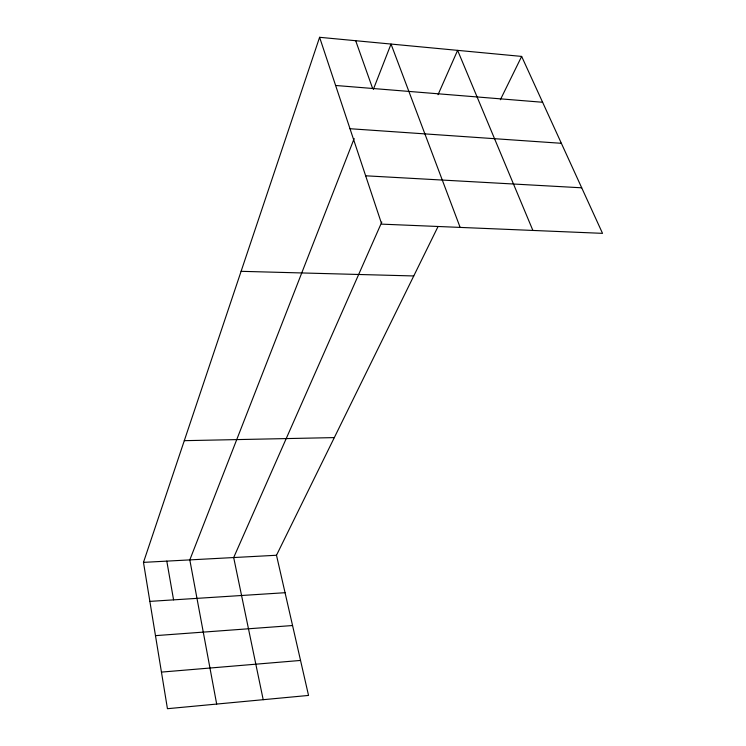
<?xml version="1.0" encoding="UTF-8"?>
<svg xmlns="http://www.w3.org/2000/svg" width="746" height="746" viewBox="0 0 746 746"><rect width="100%" height="100%" fill="white"/><g stroke="black" fill="none" stroke-linecap="round" stroke-linejoin="round"><path stroke-width="1.12" d="M438.033 226.56L276.496 555.257L308.536 695.431L167.44 708.7L143.474 562.372L319.596 37.3L521.65 56.416L602.526 233.349L381.728 224.136L319.596 37.3M354.173 138.542L189.81 559.892L216.676 704.065M373.317 89.464L391.025 44.061L460.142 227.409M381.812 222.047L233.684 557.551L263.198 699.692M438.033 94.705L457.615 50.355L532.886 230.439M500.361 99.75L521.65 56.416M161.444 672.099L300.535 660.443M155.476 635.639L292.553 625.53M149.862 601.388L285.056 592.706M143.474 562.372L276.496 555.257M184.299 440.672L334.32 437.604M241.098 271.32L413.76 275.955M365.652 175.795L581.703 187.805M349.995 128.722L561.365 143.297M335.616 85.473L542.612 102.267M355.683 40.713L372.636 88.476M166.796 561.123L173.576 599.868"/></g></svg>
